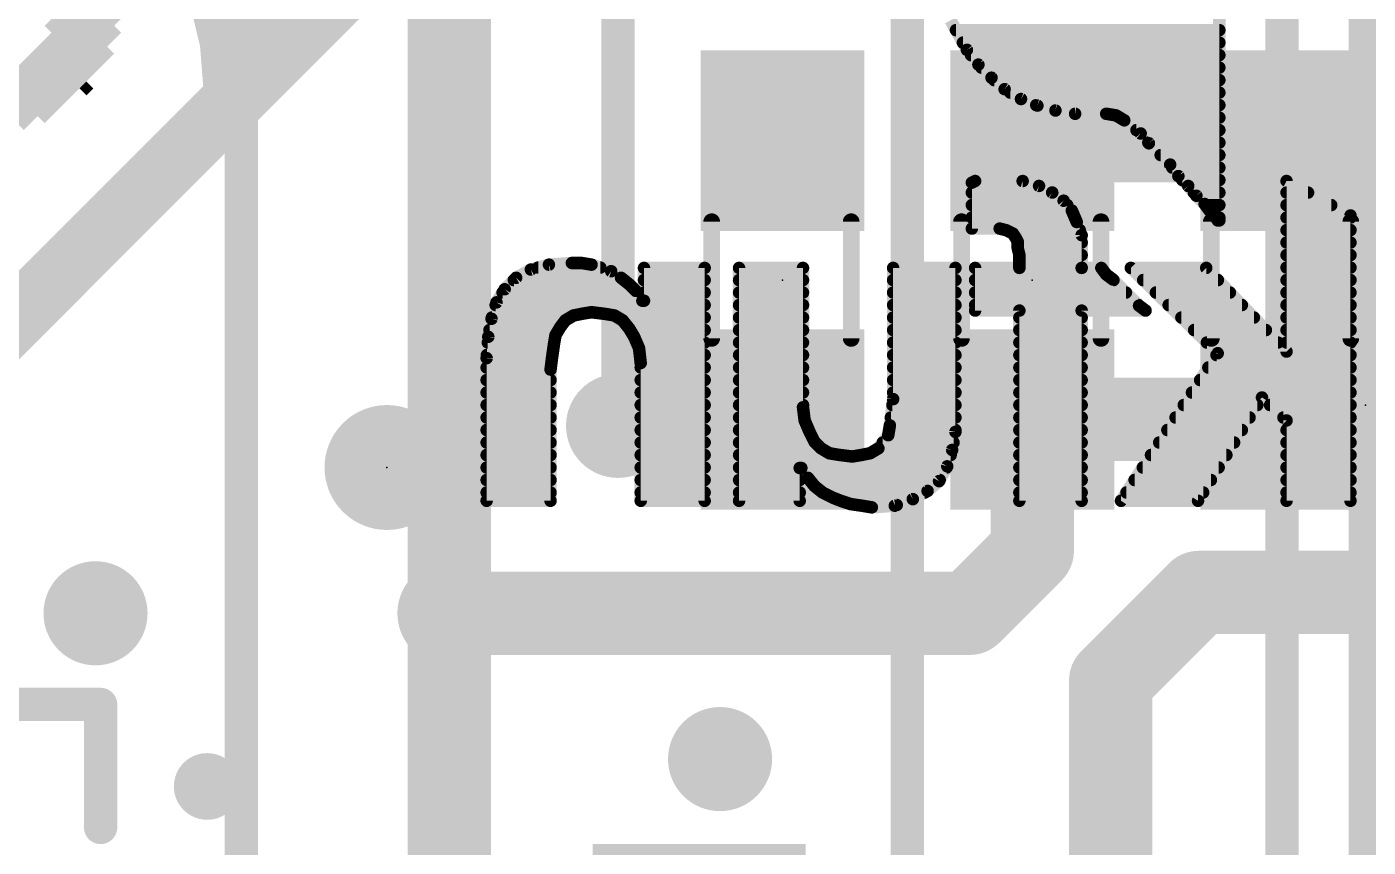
# Model space of a CAD drawing. Extents: x -31.8 to 54.9, y -15.3 to 25.5.
# Drawn here: x 4.28 to 12.46, y 14.83 to 19.83 of the extents above; entities that cross this region are included whole.
import ezdxf

# ---------------------------------------------------------------- set-up
doc = ezdxf.new("R2010")
doc.units = 0
for name, color, linetype in [('1', 12, 'CONTINUOUS'), ('16', 132, 'CONTINUOUS'), ('18', 110, 'CONTINUOUS'), ('21', 41, 'CONTINUOUS'), ('22', 40, 'CONTINUOUS'), ('23', 53, 'CONTINUOUS'), ('24', 53, 'CONTINUOUS'), ('51', 53, 'CONTINUOUS')]:
    doc.layers.add(name, color=color, linetype=linetype)

# ---------------------------------------------------------------- blocks, each defined once
blk = doc.blocks.new('RECT')
blk.add_solid([(-0.5, -0.5), (0.5, -0.5), (-0.5, 0.5), (0.5, 0.5)])
blk = doc.blocks.new('PIE')
at = {"const_width": 0.5}
blk.add_lwpolyline([(0, -0.25, 1), (0, 0.25, 1), (0, -0.25)], format="xyb", dxfattribs=at)
blk = doc.blocks.new('ROUNDV')
at = {"const_width": 0.5}
blk.add_lwpolyline([(0, -0.25, 1), (0, 0.25, 1), (0, -0.25)], format="xyb", dxfattribs=at)

msp = doc.modelspace()

# ---------------------------------------------------------------- linework, layer by layer
at = {"layer": '1'}
for points, const_width in [([(10.414, 19.138), (11.938, 19.138)], 0.508), ([(11.938, 19.138), (13.462, 19.138)], 0.508), ([(11.938, 17.438), (10.414, 17.438)], 0.508), ([(10.414, 17.438), (10.414, 16.637)], 0.508), ([(13.462, 17.438), (11.938, 17.438)], 0.508), ([(7.9257, 17.438), (7.8867, 17.399)], 0.2032), ([(8.89, 17.438), (7.9257, 17.438)], 0.2032), ([(10.414, 16.637), (10.033, 16.256)], 0.508), ([(10.8919, 15.8449), (11.43, 16.383)], 0.508), ([(11.43, 16.383), (14.732, 16.383)], 0.508), ([(10.033, 16.256), (6.858, 16.256)], 0.508), ([(10.8919, 14.285), (10.8919, 15.8449)], 0.508)]:
    msp.add_lwpolyline(points, dxfattribs=dict(at, const_width=const_width))
for points, const_width in [([(10.414, 19.265, 1), (10.414, 19.011)], 0.254), ([(11.938, 19.265, 1), (11.938, 19.011)], 0.254), ([(11.938, 19.011, 1), (11.938, 19.265)], 0.254), ([(10.414, 17.565, 1), (10.414, 17.311)], 0.254), ([(10.541, 17.438, 1), (10.287, 17.438)], 0.254), ([(11.938, 17.565, 1), (11.938, 17.311)], 0.254), ([(11.938, 17.311, 1), (11.938, 17.565)], 0.254), ([(7.9257, 17.4888, 1), (7.9257, 17.3872)], 0.1016), ([(7.9616, 17.4021, 1), (7.8898, 17.4739)], 0.1016), ([(8.89, 17.3872, 1), (8.89, 17.4888)], 0.1016), ([(7.8508, 17.4349, 1), (7.9226, 17.3631)], 0.1016), ([(10.5038, 16.5472, 1), (10.3242, 16.7268)], 0.254), ([(10.287, 16.637, 1), (10.541, 16.637)], 0.254), ([(11.43, 16.51, 1), (11.43, 16.256)], 0.254), ([(11.5198, 16.2932, 1), (11.3402, 16.4728)], 0.254), ([(6.858, 16.383, 1), (6.858, 16.129)], 0.254), ([(9.9432, 16.3458, 1), (10.1228, 16.1662)], 0.254), ([(10.033, 16.129, 1), (10.033, 16.383)], 0.254), ([(11.0189, 15.8449, 1), (10.7649, 15.8449)], 0.254), ([(10.8021, 15.9347, 1), (10.9817, 15.7551)], 0.254)]:
    msp.add_lwpolyline(points, format="xyb", dxfattribs=dict(at, const_width=const_width))
at = {"layer": '16'}
for points, const_width in [([(12.446, 23.368), (12.446, 11.1074)], 0.2032), ([(5.588, 22.733), (5.588, 9.906)], 0.2032), ([(11.938, 12.7), (11.938, 22.606)], 0.2032), ([(9.652, 11.811), (9.652, 22.479)], 0.2032), ([(6.858, 22.225), (6.858, 17.145)], 0.508), ([(7.8867, 17.399), (7.8867, 22.3393)], 0.2032), ([(6.858, 17.145), (6.858, 16.256)], 0.508), ([(6.477, 17.145), (6.858, 17.145)], 0.2032), ([(6.858, 16.256), (6.858, 9.4428)], 0.508)]:
    msp.add_lwpolyline(points, dxfattribs=dict(at, const_width=const_width))
for points, const_width in [([(7.8359, 17.399, 1), (7.9375, 17.399)], 0.1016), ([(6.985, 17.145, 1), (6.731, 17.145)], 0.254), ([(6.731, 17.145, 1), (6.985, 17.145)], 0.254), ([(6.477, 17.1958, 1), (6.477, 17.0942)], 0.1016), ([(6.858, 17.0942, 1), (6.858, 17.1958)], 0.1016), ([(6.985, 16.256, 1), (6.731, 16.256)], 0.254), ([(6.731, 16.256, 1), (6.985, 16.256)], 0.254)]:
    msp.add_lwpolyline(points, format="xyb", dxfattribs=dict(at, const_width=const_width))
at = {"layer": '21', "const_width": 0.2032}
for points in [[(11.684, 25.4), (0, 13.716)], [(5.4375, 19.729), (5.3678, 20.0197)], [(5.3932, 19.9136), (6.1976, 19.9136)], [(5.461, 19.431), (5.4375, 19.729)], [(5.439, 19.7104), (5.9944, 19.7104)], [(5.455, 19.5072), (5.7912, 19.5072)], [(3.175, 17.145), (5.461, 19.431)], [(5.334, 19.304), (5.588, 19.304)], [(5.1308, 19.1008), (5.3848, 19.1008)], [(4.9276, 18.8976), (5.1816, 18.8976)], [(4.7244, 18.6944), (4.9784, 18.6944)], [(4.5212, 18.4912), (4.7752, 18.4912)], [(4.318, 18.288), (4.572, 18.288)], [(4.1148, 18.0848), (4.3688, 18.0848)], [(3.08, 15.7), (4.73, 15.7)], [(4.73, 15.7), (4.73, 14.95)]]:
    msp.add_lwpolyline(points, dxfattribs=at)
at = {"layer": '21'}
for points, const_width in [([(5.3932, 19.9644, 1), (5.3932, 19.8628)], 0.1016), ([(6.1976, 19.8628, 1), (6.1976, 19.9644)], 0.1016), ([(5.4882, 19.733, 1), (5.3869, 19.725)], 0.1016), ([(5.439, 19.7612, 1), (5.439, 19.6596)], 0.1016), ([(5.9944, 19.6596, 1), (5.9944, 19.7612)], 0.1016), ([(5.3882, 19.7171, 1), (5.4869, 19.7409)], 0.1016), ([(5.455, 19.558, 1), (5.455, 19.4564)], 0.1016), ([(5.7912, 19.4564, 1), (5.7912, 19.558)], 0.1016), ([(5.4104, 19.427, 1), (5.5116, 19.435)], 0.1016), ([(5.4969, 19.3951, 1), (5.4251, 19.4669)], 0.1016), ([(5.334, 19.3548, 1), (5.334, 19.2532)], 0.1016), ([(5.588, 19.2532, 1), (5.588, 19.3548)], 0.1016), ([(5.1308, 19.1516, 1), (5.1308, 19.05)], 0.1016), ([(5.3848, 19.05, 1), (5.3848, 19.1516)], 0.1016), ([(4.9276, 18.9484, 1), (4.9276, 18.8468)], 0.1016), ([(5.1816, 18.8468, 1), (5.1816, 18.9484)], 0.1016), ([(4.7244, 18.7452, 1), (4.7244, 18.6436)], 0.1016), ([(4.9784, 18.6436, 1), (4.9784, 18.7452)], 0.1016), ([(4.5212, 18.542, 1), (4.5212, 18.4404)], 0.1016), ([(4.7752, 18.4404, 1), (4.7752, 18.542)], 0.1016), ([(4.318, 18.3388, 1), (4.318, 18.2372)], 0.1016), ([(4.572, 18.2372, 1), (4.572, 18.3388)], 0.1016), ([(4.3688, 18.034, 1), (4.3688, 18.1356)], 0.1016), ([(4.7808, 15.7, 1), (4.6792, 15.7)], 0.1016), ([(4.73, 15.6492, 1), (4.73, 15.7508)], 0.1016), ([(5.38, 15.0984, 1), (5.38, 15.3016, 1), (5.38, 15.0984)], 0.2032), ([(4.6792, 14.95, 1), (4.7808, 14.95)], 0.1016)]:
    msp.add_lwpolyline(points, format="xyb", dxfattribs=dict(at, const_width=const_width))
at = {"layer": '22', "const_width": 0.0762}
for points in [[(11.555, 19.932), (11.555, 18.652)], [(10.015, 19.692), (9.915, 19.872)], [(9.9483, 19.812), (11.555, 19.812)], [(9.9907, 19.7358), (11.555, 19.7358)], [(10.085, 19.602), (10.015, 19.692)], [(10.0402, 19.6596), (11.555, 19.6596)], [(10.165, 19.522), (10.085, 19.602)], [(10.1036, 19.5834), (11.555, 19.5834)], [(10.245, 19.452), (10.165, 19.522)], [(10.1819, 19.5072), (11.555, 19.5072)], [(10.345, 19.392), (10.245, 19.452)], [(10.28, 19.431), (11.555, 19.431)], [(10.445, 19.352), (10.345, 19.392)], [(10.438, 19.3548), (11.555, 19.3548)], [(10.555, 19.322), (10.445, 19.352)], [(10.675, 19.302), (10.555, 19.322)], [(10.865, 19.302), (10.675, 19.302)], [(10.925, 19.292), (10.865, 19.302)], [(10.975, 19.262), (10.925, 19.292)], [(10.9473, 19.2786), (11.555, 19.2786)], [(11.075, 19.182), (10.975, 19.262)], [(11.0495, 19.2024), (11.555, 19.2024)], [(11.125, 19.122), (11.075, 19.182)], [(11.1215, 19.1262), (11.555, 19.1262)], [(11.255, 18.992), (11.125, 19.122)], [(11.197, 19.05), (11.555, 19.05)], [(11.305, 18.922), (11.255, 18.992)], [(11.268, 18.9738), (11.555, 18.9738)], [(10.065, 18.892), (10.045, 18.882)], [(10.045, 18.882), (10.045, 18.602)], [(10.355, 18.892), (10.065, 18.892)], [(10.455, 18.862), (10.355, 18.892)], [(11.365, 18.862), (11.305, 18.922)], [(11.3294, 18.8976), (11.555, 18.8976)], [(12.355, 18.682), (11.965, 18.892)], [(11.965, 18.892), (11.965, 17.852)], [(10.045, 18.8214), (10.5358, 18.8214)], [(10.535, 18.822), (10.455, 18.862)], [(10.605, 18.772), (10.535, 18.822)], [(11.415, 18.802), (11.365, 18.862)], [(11.3988, 18.8214), (11.555, 18.8214)], [(11.465, 18.752), (11.415, 18.802)], [(11.965, 18.8214), (12.0961, 18.8214)], [(10.045, 18.7452), (10.6273, 18.7452)], [(10.655, 18.712), (10.605, 18.772)], [(10.685, 18.642), (10.655, 18.712)], [(11.495, 18.712), (11.465, 18.752)], [(11.4701, 18.7452), (11.555, 18.7452)], [(11.525, 18.682), (11.495, 18.712)], [(11.965, 18.7452), (12.2376, 18.7452)], [(10.045, 18.669), (10.6734, 18.669)], [(10.715, 18.562), (10.685, 18.642)], [(11.545, 18.652), (11.525, 18.682)], [(11.5337, 18.669), (11.555, 18.669)], [(11.555, 18.652), (11.545, 18.652)], [(11.965, 18.669), (12.355, 18.669)], [(12.355, 16.942), (12.355, 18.682)], [(10.045, 18.602), (10.215, 18.602)], [(10.215, 18.602), (10.255, 18.592)], [(10.2518, 18.5928), (10.7035, 18.5928)], [(10.255, 18.592), (10.295, 18.572)], [(10.295, 18.572), (10.315, 18.542)], [(10.315, 18.542), (10.325, 18.522)], [(10.715, 18.362), (10.715, 18.562)], [(11.965, 18.5928), (12.355, 18.5928)], [(10.325, 18.522), (10.325, 18.482)], [(10.325, 18.5166), (10.715, 18.5166)], [(10.325, 18.482), (10.335, 18.442)], [(11.965, 18.5166), (12.355, 18.5166)], [(7.465, 18.382), (7.355, 18.352)], [(7.605, 18.392), (7.465, 18.382)], [(7.665, 18.392), (7.605, 18.392)], [(7.725, 18.382), (7.665, 18.392)], [(7.845, 18.342), (7.725, 18.382)], [(10.335, 18.442), (10.335, 18.362)], [(10.335, 18.4404), (10.715, 18.4404)], [(11.965, 18.4404), (12.355, 18.4404)], [(7.265, 18.302), (7.195, 18.232)], [(7.355, 18.352), (7.265, 18.302)], [(7.3997, 18.3642), (7.7784, 18.3642)], [(7.905, 18.302), (7.845, 18.342)], [(7.955, 18.262), (7.905, 18.302)], [(8.415, 18.362), (8.045, 18.362)], [(8.045, 18.362), (8.045, 18.162)], [(8.415, 16.942), (8.415, 18.362)], [(9.015, 18.362), (8.625, 18.362)], [(8.625, 18.362), (8.625, 16.942)], [(9.015, 17.512), (9.015, 18.362)], [(9.945, 18.362), (9.565, 18.362)], [(9.565, 18.362), (9.565, 17.562)], [(9.945, 17.362), (9.945, 18.362)], [(10.335, 18.362), (10.065, 18.362)], [(10.065, 18.362), (10.065, 18.102)], [(10.335, 18.3642), (10.715, 18.3642)], [(10.835, 18.362), (10.715, 18.362)], [(10.865, 18.322), (10.835, 18.362)], [(10.905, 18.292), (10.865, 18.322)], [(11.065, 18.132), (10.905, 18.292)], [(11.475, 18.362), (11.015, 18.362)], [(11.015, 18.362), (11.545, 17.842)], [(11.965, 17.852), (11.475, 18.362)], [(11.965, 18.3642), (12.355, 18.3642)], [(7.195, 18.232), (7.145, 18.152)], [(7.1824, 18.2118), (8.0018, 18.2118)], [(7.251, 18.288), (7.9225, 18.288)], [(7.995, 18.222), (7.955, 18.262)], [(8.035, 18.162), (7.995, 18.222)], [(8.045, 18.288), (8.415, 18.288)], [(8.045, 18.2118), (8.415, 18.2118)], [(8.625, 18.288), (9.015, 18.288)], [(8.625, 18.2118), (9.015, 18.2118)], [(9.565, 18.288), (9.945, 18.288)], [(9.565, 18.2118), (9.945, 18.2118)], [(10.065, 18.288), (10.909, 18.288)], [(10.065, 18.2118), (10.9852, 18.2118)], [(11.0904, 18.288), (11.5461, 18.288)], [(11.1681, 18.2118), (11.6193, 18.2118)], [(11.965, 18.288), (12.355, 18.288)], [(11.965, 18.2118), (12.355, 18.2118)], [(7.145, 18.152), (7.115, 18.052)], [(7.1401, 18.1356), (8.415, 18.1356)], [(8.045, 18.162), (8.035, 18.162)], [(8.625, 18.1356), (9.015, 18.1356)], [(9.565, 18.1356), (9.945, 18.1356)], [(10.065, 18.1356), (11.0614, 18.1356)], [(11.105, 18.102), (11.065, 18.132)], [(11.2458, 18.1356), (11.6925, 18.1356)], [(11.965, 18.1356), (12.355, 18.1356)], [(7.115, 18.052), (7.095, 17.942)], [(7.1172, 18.0594), (7.594, 18.0594)], [(7.565, 18.042), (7.615, 18.072)], [(7.615, 18.072), (7.665, 18.082)], [(7.665, 18.082), (7.725, 18.092)], [(7.725, 18.092), (7.805, 18.082)], [(7.805, 18.082), (7.865, 18.072)], [(7.865, 18.072), (7.915, 18.042)], [(7.886, 18.0594), (8.415, 18.0594)], [(8.625, 18.0594), (9.015, 18.0594)], [(9.565, 18.0594), (9.945, 18.0594)], [(10.065, 18.102), (10.335, 18.102)], [(10.335, 18.102), (10.335, 16.942)], [(10.335, 18.0594), (10.715, 18.0594)], [(10.715, 18.102), (11.105, 18.102)], [(10.715, 16.942), (10.715, 18.102)], [(11.3234, 18.0594), (11.7657, 18.0594)], [(11.965, 18.0594), (12.355, 18.0594)], [(7.1025, 17.9832), (7.5237, 17.9832)], [(7.505, 17.952), (7.535, 18.002)], [(7.535, 18.002), (7.565, 18.042)], [(7.915, 18.042), (7.955, 17.992)], [(7.955, 17.992), (7.985, 17.942)], [(7.9603, 17.9832), (8.415, 17.9832)], [(8.625, 17.9832), (9.015, 17.9832)], [(9.565, 17.9832), (9.945, 17.9832)], [(10.335, 17.9832), (10.715, 17.9832)], [(11.4011, 17.9832), (11.8389, 17.9832)], [(11.965, 17.9832), (12.355, 17.9832)], [(7.095, 17.942), (7.085, 17.812)], [(7.0923, 17.907), (7.4975, 17.907)], [(7.485, 17.822), (7.495, 17.892)], [(7.495, 17.892), (7.505, 17.952)], [(7.985, 17.942), (8.015, 17.872)], [(8, 17.907), (8.415, 17.907)], [(8.625, 17.907), (9.015, 17.907)], [(9.565, 17.907), (9.945, 17.907)], [(10.335, 17.907), (10.715, 17.907)], [(11.4787, 17.907), (11.9122, 17.907)], [(11.965, 17.907), (12.355, 17.907)], [(7.085, 17.812), (7.085, 16.942)], [(7.0864, 17.8308), (7.4863, 17.8308)], [(7.475, 17.742), (7.485, 17.822)], [(8.015, 17.872), (8.025, 17.782)], [(8.0196, 17.8308), (8.415, 17.8308)], [(8.625, 17.8308), (9.015, 17.8308)], [(9.565, 17.8308), (9.945, 17.8308)], [(10.335, 17.8308), (10.715, 17.8308)], [(11.545, 17.842), (10.955, 16.942)], [(11.5377, 17.8308), (12.355, 17.8308)], [(7.085, 17.7546), (7.4766, 17.7546)], [(7.475, 16.942), (7.475, 17.742)], [(8.025, 17.782), (8.025, 16.942)], [(8.025, 17.7546), (8.415, 17.7546)], [(8.625, 17.7546), (9.015, 17.7546)], [(9.565, 17.7546), (9.945, 17.7546)], [(10.335, 17.7546), (10.715, 17.7546)], [(11.4877, 17.7546), (12.355, 17.7546)], [(7.085, 17.6784), (7.475, 17.6784)], [(8.025, 17.6784), (8.415, 17.6784)], [(8.625, 17.6784), (9.015, 17.6784)], [(9.565, 17.6784), (9.945, 17.6784)], [(10.335, 17.6784), (10.715, 17.6784)], [(11.4378, 17.6784), (12.355, 17.6784)], [(7.085, 17.6022), (7.475, 17.6022)], [(8.025, 17.6022), (8.415, 17.6022)], [(8.625, 17.6022), (9.015, 17.6022)], [(9.565, 17.562), (9.545, 17.402)], [(9.565, 17.6022), (9.945, 17.6022)], [(10.335, 17.6022), (10.715, 17.6022)], [(11.3878, 17.6022), (12.355, 17.6022)], [(11.425, 16.942), (11.815, 17.572)], [(11.815, 17.572), (11.965, 17.432)], [(7.085, 17.526), (7.475, 17.526)], [(8.025, 17.526), (8.415, 17.526)], [(8.625, 17.526), (9.015, 17.526)], [(9.025, 17.432), (9.015, 17.512)], [(9.5605, 17.526), (9.945, 17.526)], [(10.335, 17.526), (10.715, 17.526)], [(11.3378, 17.526), (11.7865, 17.526)], [(11.8643, 17.526), (12.355, 17.526)], [(7.085, 17.4498), (7.475, 17.4498)], [(8.025, 17.4498), (8.415, 17.4498)], [(8.625, 17.4498), (9.0228, 17.4498)], [(9.055, 17.362), (9.025, 17.432)], [(9.545, 17.402), (9.535, 17.342)], [(9.551, 17.4498), (9.945, 17.4498)], [(10.335, 17.4498), (10.715, 17.4498)], [(11.2879, 17.4498), (11.7393, 17.4498)], [(11.9459, 17.4498), (12.355, 17.4498)], [(11.965, 17.432), (11.965, 16.942)], [(7.085, 17.3736), (7.475, 17.3736)], [(8.025, 17.3736), (8.415, 17.3736)], [(8.625, 17.3736), (9.05, 17.3736)], [(9.085, 17.302), (9.055, 17.362)], [(9.535, 17.342), (9.475, 17.262)], [(9.5403, 17.3736), (9.945, 17.3736)], [(9.925, 17.252), (9.945, 17.362)], [(10.335, 17.3736), (10.715, 17.3736)], [(11.2379, 17.3736), (11.6922, 17.3736)], [(11.965, 17.3736), (12.355, 17.3736)], [(7.085, 17.2974), (7.475, 17.2974)], [(8.025, 17.2974), (8.415, 17.2974)], [(8.625, 17.2974), (9.0896, 17.2974)], [(9.125, 17.262), (9.085, 17.302)], [(9.175, 17.232), (9.125, 17.262)], [(9.235, 17.222), (9.175, 17.232)], [(9.425, 17.232), (9.375, 17.222)], [(9.475, 17.262), (9.425, 17.232)], [(9.5015, 17.2974), (9.9333, 17.2974)], [(9.895, 17.152), (9.925, 17.252)], [(10.335, 17.2974), (10.715, 17.2974)], [(11.188, 17.2974), (11.645, 17.2974)], [(11.965, 17.2974), (12.355, 17.2974)], [(7.085, 17.2212), (7.475, 17.2212)], [(8.025, 17.2212), (8.415, 17.2212)], [(8.625, 17.2212), (9.2414, 17.2212)], [(9.315, 17.212), (9.235, 17.222)], [(9.375, 17.222), (9.315, 17.212)], [(9.3702, 17.2212), (9.9158, 17.2212)], [(9.845, 17.062), (9.895, 17.152)], [(10.335, 17.2212), (10.715, 17.2212)], [(11.138, 17.2212), (11.5978, 17.2212)], [(11.965, 17.2212), (12.355, 17.2212)], [(7.085, 17.145), (7.475, 17.145)], [(7.085, 17.0688), (7.475, 17.0688)], [(8.025, 17.145), (8.415, 17.145)], [(8.025, 17.0688), (8.415, 17.0688)], [(8.625, 17.145), (9.8911, 17.145)], [(8.625, 17.0688), (8.995, 17.0688)], [(8.995, 16.942), (8.995, 17.142)], [(8.995, 17.142), (9.005, 17.142)], [(9.005, 17.142), (9.045, 17.082)], [(9.045, 17.082), (9.085, 17.032)], [(9.0556, 17.0688), (9.8488, 17.0688)], [(10.335, 17.145), (10.715, 17.145)], [(10.335, 17.0688), (10.715, 17.0688)], [(11.0381, 17.0688), (11.5035, 17.0688)], [(11.0881, 17.145), (11.5507, 17.145)], [(11.965, 17.145), (12.355, 17.145)], [(11.965, 17.0688), (12.355, 17.0688)], [(7.085, 16.9926), (7.475, 16.9926)], [(8.025, 16.9926), (8.415, 16.9926)], [(8.625, 16.9926), (8.995, 16.9926)], [(9.085, 17.032), (9.135, 16.992)], [(9.1342, 16.9926), (9.7581, 16.9926)], [(9.135, 16.992), (9.195, 16.962)], [(9.685, 16.952), (9.775, 17.002)], [(9.775, 17.002), (9.845, 17.062)], [(10.335, 16.9926), (10.715, 16.9926)], [(10.9882, 16.9926), (11.4563, 16.9926)], [(11.965, 16.9926), (12.355, 16.9926)], [(7.085, 16.942), (7.475, 16.942)], [(8.025, 16.942), (8.415, 16.942)], [(8.625, 16.942), (8.995, 16.942)], [(9.195, 16.962), (9.245, 16.942)], [(9.245, 16.942), (9.305, 16.922)], [(9.305, 16.922), (9.375, 16.912)], [(9.3442, 16.9164), (9.5871, 16.9164)], [(9.375, 16.912), (9.435, 16.902)], [(9.435, 16.902), (9.575, 16.912)], [(9.575, 16.912), (9.685, 16.952)], [(10.335, 16.942), (10.715, 16.942)], [(10.955, 16.942), (11.425, 16.942)], [(11.965, 16.942), (12.355, 16.942)]]:
    msp.add_lwpolyline(points, dxfattribs=at)
at = {"layer": '22', "const_width": 0.0381}
for points in [[(9.9483, 19.8311, 1), (9.9483, 19.793)], [(11.555, 19.793, 1), (11.555, 19.8311)], [(9.9907, 19.7549, 1), (9.9907, 19.7168)], [(10.03, 19.7037, 1), (10, 19.6803)], [(11.555, 19.7168, 1), (11.555, 19.7549)], [(9.9983, 19.6827, 1), (10.0317, 19.7013)], [(10.0402, 19.6787, 1), (10.0402, 19.6406)], [(10.0985, 19.6155, 1), (10.0715, 19.5885)], [(11.555, 19.6406, 1), (11.555, 19.6787)], [(10.07, 19.5903, 1), (10.1, 19.6137)], [(10.1036, 19.6025, 1), (10.1036, 19.5644)], [(10.1775, 19.5363, 1), (10.1525, 19.5077)], [(11.555, 19.5644, 1), (11.555, 19.6025)], [(10.1515, 19.5085, 1), (10.1785, 19.5355)], [(10.1819, 19.5263, 1), (10.1819, 19.4882)], [(10.2548, 19.4683, 1), (10.2352, 19.4357)], [(10.2325, 19.4377, 1), (10.2575, 19.4663)], [(11.555, 19.4882, 1), (11.555, 19.5263)], [(10.28, 19.4501, 1), (10.28, 19.412)], [(10.3521, 19.4097, 1), (10.3379, 19.3743)], [(10.3352, 19.3757, 1), (10.3548, 19.4083)], [(11.555, 19.412, 1), (11.555, 19.4501)], [(10.438, 19.3739, 1), (10.438, 19.3358)], [(10.45, 19.3704, 1), (10.44, 19.3336)], [(10.4379, 19.3343, 1), (10.4521, 19.3697)], [(10.5581, 19.3408, 1), (10.5519, 19.3032)], [(10.55, 19.3036, 1), (10.56, 19.3404)], [(10.675, 19.321, 1), (10.675, 19.2829)], [(10.6719, 19.2832, 1), (10.6781, 19.3208)], [(10.8681, 19.3208, 1), (10.8619, 19.2832)], [(10.865, 19.2829, 1), (10.865, 19.321)], [(10.9348, 19.3083, 1), (10.9152, 19.2757)], [(10.9219, 19.2732, 1), (10.9281, 19.3108)], [(10.9473, 19.2977, 1), (10.9473, 19.2596)], [(11.555, 19.3358, 1), (11.555, 19.3739)], [(11.555, 19.2596, 1), (11.555, 19.2977)], [(10.9869, 19.2769, 1), (10.9631, 19.2471)], [(10.9652, 19.2457, 1), (10.9848, 19.2783)], [(11.0495, 19.2215, 1), (11.0495, 19.1834)], [(11.555, 19.1834, 1), (11.555, 19.2215)], [(11.0896, 19.1942, 1), (11.0604, 19.1698)], [(11.0631, 19.1671, 1), (11.0869, 19.1969)], [(11.1215, 19.1453, 1), (11.1215, 19.1072)], [(11.1385, 19.1355, 1), (11.1115, 19.1085)], [(11.1104, 19.1098, 1), (11.1396, 19.1342)], [(11.555, 19.1072, 1), (11.555, 19.1453)], [(11.197, 19.0691, 1), (11.197, 19.031)], [(11.555, 19.031, 1), (11.555, 19.0691)], [(11.2705, 19.0031, 1), (11.2395, 18.9809)], [(11.2415, 18.9785, 1), (11.2685, 19.0055)], [(11.268, 18.9929, 1), (11.268, 18.9548)], [(11.555, 18.9548, 1), (11.555, 18.9929)], [(10.064, 18.882, 1), (10.0259, 18.882)], [(10.0365, 18.899, 1), (10.0535, 18.865)], [(10.065, 18.911, 1), (10.065, 18.8729)], [(10.0735, 18.875, 1), (10.0565, 18.909)], [(10.3605, 18.9102, 1), (10.3495, 18.8738)], [(10.355, 18.8729, 1), (10.355, 18.911)], [(11.3185, 18.9355, 1), (11.2915, 18.9085)], [(11.2895, 18.9109, 1), (11.3205, 18.9331)], [(11.3294, 18.9167, 1), (11.3294, 18.8786)], [(11.555, 18.8786, 1), (11.555, 18.9167)], [(11.984, 18.892, 1), (11.9459, 18.892)], [(11.974, 18.9088, 1), (11.956, 18.8752)], [(10.045, 18.8405, 1), (10.045, 18.8024)], [(10.4635, 18.879, 1), (10.4465, 18.845)], [(10.4495, 18.8438, 1), (10.4605, 18.8802)], [(10.5461, 18.8375, 1), (10.5239, 18.8065)], [(10.5265, 18.805, 1), (10.5435, 18.839)], [(10.5358, 18.8024, 1), (10.5358, 18.8405)], [(11.3796, 18.8742, 1), (11.3504, 18.8498)], [(11.3515, 18.8485, 1), (11.3785, 18.8755)], [(11.3988, 18.8405, 1), (11.3988, 18.8024)], [(11.4285, 18.8155, 1), (11.4015, 18.7885)], [(11.4004, 18.7898, 1), (11.4296, 18.8142)], [(11.555, 18.8024, 1), (11.555, 18.8405)], [(11.965, 18.8405, 1), (11.965, 18.8024)], [(12.0961, 18.8024, 1), (12.0961, 18.8405)], [(10.045, 18.7643, 1), (10.045, 18.7262)], [(10.6196, 18.7842, 1), (10.5904, 18.7598)], [(10.5939, 18.7565, 1), (10.6161, 18.7875)], [(10.6273, 18.7262, 1), (10.6273, 18.7643)], [(10.6725, 18.7195, 1), (10.6375, 18.7045)], [(10.6404, 18.6998, 1), (10.6696, 18.7242)], [(11.4802, 18.7634, 1), (11.4498, 18.7406)], [(11.4701, 18.7643, 1), (11.4701, 18.7262)], [(11.4515, 18.7385, 1), (11.4785, 18.7655)], [(11.5085, 18.7255, 1), (11.4815, 18.6985)], [(11.4798, 18.7006, 1), (11.5102, 18.7234)], [(11.555, 18.7262, 1), (11.555, 18.7643)], [(11.965, 18.7643, 1), (11.965, 18.7262)], [(12.2376, 18.7262, 1), (12.2376, 18.7643)], [(10.045, 18.6881, 1), (10.045, 18.65)], [(10.7028, 18.6487, 1), (10.6672, 18.6353)], [(10.6675, 18.6345, 1), (10.7025, 18.6495)], [(10.6734, 18.65, 1), (10.6734, 18.6881)], [(11.5409, 18.6926, 1), (11.5091, 18.6714)], [(11.5115, 18.6685, 1), (11.5385, 18.6955)], [(11.5337, 18.6881, 1), (11.5337, 18.65)], [(11.545, 18.6711, 1), (11.545, 18.633)], [(11.5291, 18.6414, 1), (11.5609, 18.6626)], [(11.5359, 18.652, 1), (11.574, 18.652)], [(11.555, 18.65, 1), (11.555, 18.6881)], [(11.555, 18.633, 1), (11.555, 18.6711)], [(11.965, 18.6881, 1), (11.965, 18.65)], [(12.3741, 18.682, 1), (12.336, 18.682)], [(12.346, 18.6652, 1), (12.364, 18.6988)], [(12.355, 18.65, 1), (12.355, 18.6881)], [(10.045, 18.6211, 1), (10.045, 18.583)], [(10.0259, 18.602, 1), (10.064, 18.602)], [(10.2196, 18.6205, 1), (10.2104, 18.5835)], [(10.215, 18.583, 1), (10.215, 18.6211)], [(10.2518, 18.6119, 1), (10.2518, 18.5738)], [(10.2635, 18.609, 1), (10.2465, 18.575)], [(10.2504, 18.5735, 1), (10.2596, 18.6105)], [(10.3109, 18.5826, 1), (10.2791, 18.5614)], [(10.2865, 18.555, 1), (10.3035, 18.589)], [(10.332, 18.5505, 1), (10.298, 18.5335)], [(10.734, 18.562, 1), (10.6959, 18.562)], [(10.6972, 18.5553, 1), (10.7328, 18.5687)], [(10.7035, 18.5738, 1), (10.7035, 18.6119)], [(11.965, 18.6119, 1), (11.965, 18.5738)], [(12.355, 18.5738, 1), (12.355, 18.6119)], [(10.2991, 18.5314, 1), (10.3309, 18.5526)], [(10.3441, 18.522, 1), (10.306, 18.522)], [(10.325, 18.5357, 1), (10.325, 18.4976)], [(10.3435, 18.4866, 1), (10.3065, 18.4774)], [(10.306, 18.482, 1), (10.3441, 18.482)], [(10.308, 18.5135, 1), (10.342, 18.5305)], [(10.715, 18.4976, 1), (10.715, 18.5357)], [(11.965, 18.5357, 1), (11.965, 18.4976)], [(12.355, 18.4976, 1), (12.355, 18.5357)], [(7.4636, 18.401, 1), (7.4664, 18.363)], [(7.47, 18.3636, 1), (7.46, 18.4004)], [(7.605, 18.411, 1), (7.605, 18.3729)], [(7.6064, 18.373, 1), (7.6036, 18.411)], [(7.6681, 18.4108, 1), (7.6619, 18.3732)], [(7.665, 18.3729, 1), (7.665, 18.411)], [(7.731, 18.4001, 1), (7.719, 18.3639)], [(7.7219, 18.3632, 1), (7.7281, 18.4008)], [(10.335, 18.4595, 1), (10.335, 18.4214)], [(10.3541, 18.442, 1), (10.316, 18.442)], [(10.3165, 18.4374, 1), (10.3535, 18.4466)], [(10.715, 18.4214, 1), (10.715, 18.4595)], [(11.965, 18.4595, 1), (11.965, 18.4214)], [(12.355, 18.4214, 1), (12.355, 18.4595)], [(7.2557, 18.3187, 1), (7.2743, 18.2853)], [(7.2785, 18.2885, 1), (7.2515, 18.3155)], [(7.35, 18.3704, 1), (7.36, 18.3336)], [(7.3643, 18.3353, 1), (7.3457, 18.3687)], [(7.3997, 18.3833, 1), (7.3997, 18.3452)], [(7.7784, 18.3452, 1), (7.7784, 18.3833)], [(7.8556, 18.3579, 1), (7.8344, 18.3261)], [(7.839, 18.3239, 1), (7.851, 18.3601)], [(7.9169, 18.3169, 1), (7.8931, 18.2871)], [(7.8944, 18.2861, 1), (7.9156, 18.3179)], [(8.045, 18.3811, 1), (8.045, 18.343)], [(8.064, 18.362, 1), (8.0259, 18.362)], [(8.4341, 18.362, 1), (8.396, 18.362)], [(8.415, 18.343, 1), (8.415, 18.3811)], [(8.625, 18.3811, 1), (8.625, 18.343)], [(8.6441, 18.362, 1), (8.6059, 18.362)], [(9.0341, 18.362, 1), (8.996, 18.362)], [(9.015, 18.343, 1), (9.015, 18.3811)], [(9.565, 18.3811, 1), (9.565, 18.343)], [(9.5841, 18.362, 1), (9.546, 18.362)], [(9.9641, 18.362, 1), (9.926, 18.362)], [(9.945, 18.343, 1), (9.945, 18.3811)], [(10.065, 18.3811, 1), (10.065, 18.343)], [(10.0841, 18.362, 1), (10.046, 18.362)], [(10.335, 18.3833, 1), (10.335, 18.3452)], [(10.316, 18.362, 1), (10.3541, 18.362)], [(10.335, 18.343, 1), (10.335, 18.3811)], [(10.6959, 18.362, 1), (10.734, 18.362)], [(10.715, 18.3811, 1), (10.715, 18.343)], [(10.715, 18.3452, 1), (10.715, 18.3833)], [(10.8502, 18.3734, 1), (10.8198, 18.3506)], [(10.835, 18.343, 1), (10.835, 18.3811)], [(10.8764, 18.3372, 1), (10.8536, 18.3068)], [(10.8498, 18.3106, 1), (10.8802, 18.3334)], [(10.9185, 18.3055, 1), (10.8915, 18.2785)], [(11.015, 18.3811, 1), (11.015, 18.343)], [(11.0283, 18.3756, 1), (11.0017, 18.3484)], [(11.4887, 18.3752, 1), (11.4613, 18.3488)], [(11.475, 18.343, 1), (11.475, 18.3811)], [(11.965, 18.3833, 1), (11.965, 18.3452)], [(12.355, 18.3452, 1), (12.355, 18.3833)], [(7.1824, 18.2309, 1), (7.1824, 18.1928)], [(7.1815, 18.2455, 1), (7.2085, 18.2185)], [(7.2112, 18.2219, 1), (7.1788, 18.2421)], [(7.251, 18.3071, 1), (7.251, 18.269)], [(7.9225, 18.269, 1), (7.9225, 18.3071)], [(7.9685, 18.2755, 1), (7.9415, 18.2485)], [(7.9431, 18.2471, 1), (7.9669, 18.2769)], [(8.0109, 18.2326, 1), (7.9791, 18.2114)], [(7.9815, 18.2085, 1), (8.0085, 18.2355)], [(8.0018, 18.1928, 1), (8.0018, 18.2309)], [(8.045, 18.3071, 1), (8.045, 18.269)], [(8.045, 18.2309, 1), (8.045, 18.1928)], [(8.415, 18.269, 1), (8.415, 18.3071)], [(8.415, 18.1928, 1), (8.415, 18.2309)], [(8.625, 18.3071, 1), (8.625, 18.269)], [(8.625, 18.2309, 1), (8.625, 18.1928)], [(9.015, 18.269, 1), (9.015, 18.3071)], [(9.015, 18.1928, 1), (9.015, 18.2309)], [(9.565, 18.3071, 1), (9.565, 18.269)], [(9.565, 18.2309, 1), (9.565, 18.1928)], [(9.945, 18.269, 1), (9.945, 18.3071)], [(9.945, 18.1928, 1), (9.945, 18.2309)], [(10.065, 18.3071, 1), (10.065, 18.269)], [(10.065, 18.2309, 1), (10.065, 18.1928)], [(10.8936, 18.2768, 1), (10.9164, 18.3072)], [(10.909, 18.269, 1), (10.909, 18.3071)], [(10.9852, 18.1928, 1), (10.9852, 18.2309)], [(11.0904, 18.3071, 1), (11.0904, 18.269)], [(11.1681, 18.2309, 1), (11.1681, 18.1928)], [(11.5461, 18.269, 1), (11.5461, 18.3071)], [(11.6193, 18.1928, 1), (11.6193, 18.2309)], [(11.965, 18.3071, 1), (11.965, 18.269)], [(11.965, 18.2309, 1), (11.965, 18.1928)], [(12.355, 18.269, 1), (12.355, 18.3071)], [(12.355, 18.1928, 1), (12.355, 18.2309)], [(7.1401, 18.1547, 1), (7.1401, 18.1166)], [(7.1288, 18.1621, 1), (7.1612, 18.1419)], [(7.1632, 18.1465, 1), (7.1268, 18.1575)], [(8.035, 18.1811, 1), (8.035, 18.143)], [(8.0191, 18.1514, 1), (8.0509, 18.1726)], [(8.0259, 18.162, 1), (8.064, 18.162)], [(8.045, 18.143, 1), (8.045, 18.1811)], [(8.415, 18.1166, 1), (8.415, 18.1547)], [(8.625, 18.1547, 1), (8.625, 18.1166)], [(9.015, 18.1166, 1), (9.015, 18.1547)], [(9.565, 18.1547, 1), (9.565, 18.1166)], [(9.945, 18.1166, 1), (9.945, 18.1547)], [(10.065, 18.1547, 1), (10.065, 18.1166)], [(11.0764, 18.1472, 1), (11.0536, 18.1168)], [(11.0614, 18.1166, 1), (11.0614, 18.1547)], [(11.2458, 18.1547, 1), (11.2458, 18.1166)], [(11.6925, 18.1166, 1), (11.6925, 18.1547)], [(11.965, 18.1547, 1), (11.965, 18.1166)], [(12.355, 18.1166, 1), (12.355, 18.1547)], [(7.1337, 18.0486, 1), (7.0963, 18.0554)], [(7.1172, 18.0785, 1), (7.1172, 18.0404)], [(7.594, 18.0404, 1), (7.594, 18.0785)], [(7.6113, 18.0907, 1), (7.6187, 18.0533)], [(7.6248, 18.0557, 1), (7.6052, 18.0883)], [(7.6619, 18.1008, 1), (7.6681, 18.0632)], [(7.6687, 18.0633, 1), (7.6613, 18.1007)], [(7.7274, 18.1109, 1), (7.7226, 18.0731)], [(7.7281, 18.0732, 1), (7.7219, 18.1108)], [(7.8081, 18.1008, 1), (7.8019, 18.0632)], [(7.8026, 18.0631, 1), (7.8074, 18.1009)], [(7.8748, 18.0883, 1), (7.8552, 18.0557)], [(7.8619, 18.0532, 1), (7.8681, 18.0908)], [(7.886, 18.0785, 1), (7.886, 18.0404)], [(8.415, 18.0404, 1), (8.415, 18.0785)], [(8.625, 18.0785, 1), (8.625, 18.0404)], [(9.015, 18.0404, 1), (9.015, 18.0785)], [(9.565, 18.0785, 1), (9.565, 18.0404)], [(9.945, 18.0404, 1), (9.945, 18.0785)], [(10.065, 18.1211, 1), (10.065, 18.083)], [(10.046, 18.102, 1), (10.0841, 18.102)], [(10.335, 18.0785, 1), (10.335, 18.0404)], [(10.3541, 18.102, 1), (10.316, 18.102)], [(10.335, 18.083, 1), (10.335, 18.1211)], [(10.734, 18.102, 1), (10.6959, 18.102)], [(10.715, 18.1211, 1), (10.715, 18.083)], [(10.715, 18.0404, 1), (10.715, 18.0785)], [(11.0515, 18.1185, 1), (11.0785, 18.1455)], [(11.0936, 18.0868, 1), (11.1164, 18.1172)], [(11.105, 18.083, 1), (11.105, 18.1211)], [(11.3234, 18.0785, 1), (11.3234, 18.0404)], [(11.7657, 18.0404, 1), (11.7657, 18.0785)], [(11.965, 18.0785, 1), (11.965, 18.0404)], [(12.355, 18.0404, 1), (12.355, 18.0785)], [(7.1025, 18.0023, 1), (7.1025, 17.9642)], [(7.0968, 18.0575, 1), (7.1332, 18.0465)], [(7.5198, 18.0134, 1), (7.5502, 17.9906)], [(7.5513, 17.9922, 1), (7.5187, 18.0118)], [(7.5237, 17.9642, 1), (7.5237, 18.0023)], [(7.5552, 18.0583, 1), (7.5748, 18.0257)], [(7.5802, 18.0306, 1), (7.5498, 18.0534)], [(7.9299, 18.0539, 1), (7.9001, 18.0301)], [(7.9052, 18.0257, 1), (7.9248, 18.0583)], [(7.9713, 18.0018, 1), (7.9387, 17.9822)], [(7.9401, 17.9801, 1), (7.9699, 18.0039)], [(7.9603, 18.0023, 1), (7.9603, 17.9642)], [(8.415, 17.9642, 1), (8.415, 18.0023)], [(8.625, 18.0023, 1), (8.625, 17.9642)], [(9.015, 17.9642, 1), (9.015, 18.0023)], [(9.565, 18.0023, 1), (9.565, 17.9642)], [(9.945, 17.9642, 1), (9.945, 18.0023)], [(10.335, 18.0023, 1), (10.335, 17.9642)], [(10.715, 17.9642, 1), (10.715, 18.0023)], [(11.4011, 18.0023, 1), (11.4011, 17.9642)], [(11.8389, 17.9642, 1), (11.8389, 18.0023)], [(11.965, 18.0023, 1), (11.965, 17.9642)], [(12.355, 17.9642, 1), (12.355, 18.0023)], [(7.0923, 17.9261, 1), (7.0923, 17.888)], [(7.114, 17.9405, 1), (7.076, 17.9435)], [(7.0763, 17.9454, 1), (7.1137, 17.9386)], [(7.5139, 17.8893, 1), (7.4761, 17.8947)], [(7.4887, 17.9618, 1), (7.5213, 17.9422)], [(7.5238, 17.9489, 1), (7.4862, 17.9551)], [(7.4975, 17.888, 1), (7.4975, 17.9261)], [(8.0025, 17.9495, 1), (7.9675, 17.9345)], [(7.9687, 17.9322, 1), (8.0013, 17.9518)], [(8, 17.9261, 1), (8, 17.888)], [(8.415, 17.888, 1), (8.415, 17.9261)], [(8.625, 17.9261, 1), (8.625, 17.888)], [(9.015, 17.888, 1), (9.015, 17.9261)], [(9.565, 17.9261, 1), (9.565, 17.888)], [(9.945, 17.888, 1), (9.945, 17.9261)], [(10.335, 17.9261, 1), (10.335, 17.888)], [(10.715, 17.888, 1), (10.715, 17.9261)], [(11.4787, 17.9261, 1), (11.4787, 17.888)], [(11.9122, 17.888, 1), (11.9122, 17.9261)], [(11.965, 17.9261, 1), (11.965, 17.888)], [(12.355, 17.888, 1), (12.355, 17.9261)], [(7.104, 17.812, 1), (7.0659, 17.812)], [(7.0864, 17.8498, 1), (7.0864, 17.8117)], [(7.4661, 17.8247, 1), (7.5039, 17.8193)], [(7.5039, 17.8196, 1), (7.4661, 17.8244)], [(7.4762, 17.8951, 1), (7.5138, 17.8889)], [(7.4863, 17.8117, 1), (7.4863, 17.8498)], [(8.0339, 17.8741, 1), (7.9961, 17.8699)], [(7.9975, 17.8645, 1), (8.0325, 17.8795)], [(8.0196, 17.8498, 1), (8.0196, 17.8117)], [(8.415, 17.8117, 1), (8.415, 17.8498)], [(8.625, 17.8498, 1), (8.625, 17.8117)], [(9.015, 17.8117, 1), (9.015, 17.8498)], [(9.565, 17.8498, 1), (9.565, 17.8117)], [(9.945, 17.8117, 1), (9.945, 17.8498)], [(10.335, 17.8498, 1), (10.335, 17.8117)], [(10.715, 17.8117, 1), (10.715, 17.8498)], [(11.5377, 17.8498, 1), (11.5377, 17.8117)], [(11.5609, 17.8316, 1), (11.5291, 17.8524)], [(11.5317, 17.8284, 1), (11.5583, 17.8556)], [(11.9459, 17.852, 1), (11.984, 17.852)], [(11.9513, 17.8388, 1), (11.9787, 17.8652)], [(12.355, 17.8117, 1), (12.355, 17.8498)], [(7.066, 17.8135, 1), (7.104, 17.8105)], [(7.085, 17.7736, 1), (7.085, 17.7355)], [(7.4561, 17.7444, 1), (7.4939, 17.7396)], [(7.4941, 17.742, 1), (7.456, 17.742)], [(7.4766, 17.7355, 1), (7.4766, 17.7736)], [(8.025, 17.7736, 1), (8.025, 17.7355)], [(8.0441, 17.782, 1), (8.006, 17.782)], [(8.0061, 17.7799, 1), (8.0439, 17.7841)], [(8.415, 17.7355, 1), (8.415, 17.7736)], [(8.625, 17.7736, 1), (8.625, 17.7355)], [(9.015, 17.7355, 1), (9.015, 17.7736)], [(9.565, 17.7736, 1), (9.565, 17.7355)], [(9.945, 17.7355, 1), (9.945, 17.7736)], [(10.335, 17.7736, 1), (10.335, 17.7355)], [(10.715, 17.7355, 1), (10.715, 17.7736)], [(11.4877, 17.7736, 1), (11.4877, 17.7355)], [(12.355, 17.7355, 1), (12.355, 17.7736)], [(7.085, 17.6974, 1), (7.085, 17.6593)], [(7.475, 17.6593, 1), (7.475, 17.6974)], [(8.025, 17.6974, 1), (8.025, 17.6593)], [(8.415, 17.6593, 1), (8.415, 17.6974)], [(8.625, 17.6974, 1), (8.625, 17.6593)], [(9.015, 17.6593, 1), (9.015, 17.6974)], [(9.565, 17.6974, 1), (9.565, 17.6593)], [(9.945, 17.6593, 1), (9.945, 17.6974)], [(10.335, 17.6974, 1), (10.335, 17.6593)], [(10.715, 17.6593, 1), (10.715, 17.6974)], [(11.4378, 17.6974, 1), (11.4378, 17.6593)], [(12.355, 17.6593, 1), (12.355, 17.6974)], [(7.085, 17.6212, 1), (7.085, 17.5831)], [(7.475, 17.5831, 1), (7.475, 17.6212)], [(8.025, 17.6212, 1), (8.025, 17.5831)], [(8.415, 17.5831, 1), (8.415, 17.6212)], [(8.625, 17.6212, 1), (8.625, 17.5831)], [(9.015, 17.5831, 1), (9.015, 17.6212)], [(9.565, 17.6212, 1), (9.565, 17.5831)], [(9.5839, 17.5596, 1), (9.5461, 17.5644)], [(9.945, 17.5831, 1), (9.945, 17.6212)], [(10.335, 17.6212, 1), (10.335, 17.5831)], [(10.715, 17.5831, 1), (10.715, 17.6212)], [(11.3878, 17.6212, 1), (11.3878, 17.5831)], [(11.828, 17.5859, 1), (11.802, 17.5581)], [(11.8312, 17.562, 1), (11.7988, 17.582)], [(12.355, 17.5831, 1), (12.355, 17.6212)], [(7.085, 17.545, 1), (7.085, 17.5069)], [(7.475, 17.5069, 1), (7.475, 17.545)], [(8.025, 17.545, 1), (8.025, 17.5069)], [(8.415, 17.5069, 1), (8.415, 17.545)], [(8.625, 17.545, 1), (8.625, 17.5069)], [(9.0339, 17.5144, 1), (8.9961, 17.5096)], [(8.996, 17.512, 1), (9.0341, 17.512)], [(9.015, 17.5069, 1), (9.015, 17.545)], [(9.5605, 17.545, 1), (9.5605, 17.5069)], [(9.546, 17.562, 1), (9.5841, 17.562)], [(9.945, 17.5069, 1), (9.945, 17.545)], [(10.335, 17.545, 1), (10.335, 17.5069)], [(10.715, 17.5069, 1), (10.715, 17.545)], [(11.3378, 17.545, 1), (11.3378, 17.5069)], [(11.7865, 17.5069, 1), (11.7865, 17.545)], [(11.8643, 17.545, 1), (11.8643, 17.5069)], [(12.355, 17.5069, 1), (12.355, 17.545)], [(7.085, 17.4688, 1), (7.085, 17.4307)], [(7.475, 17.4307, 1), (7.475, 17.4688)], [(8.025, 17.4688, 1), (8.025, 17.4307)], [(8.415, 17.4307, 1), (8.415, 17.4688)], [(8.625, 17.4688, 1), (8.625, 17.4307)], [(9.0425, 17.4395, 1), (9.0075, 17.4245)], [(9.0061, 17.4296, 1), (9.0439, 17.4344)], [(9.0228, 17.4307, 1), (9.0228, 17.4688)], [(9.5638, 17.3989, 1), (9.5262, 17.4051)], [(9.551, 17.4688, 1), (9.551, 17.4307)], [(9.945, 17.4307, 1), (9.945, 17.4688)], [(10.335, 17.4688, 1), (10.335, 17.4307)], [(10.715, 17.4307, 1), (10.715, 17.4688)], [(11.2879, 17.4688, 1), (11.2879, 17.4307)], [(11.7393, 17.4307, 1), (11.7393, 17.4688)], [(11.9459, 17.4688, 1), (11.9459, 17.4307)], [(11.984, 17.432, 1), (11.9459, 17.432)], [(11.952, 17.4181, 1), (11.978, 17.4459)], [(12.355, 17.4307, 1), (12.355, 17.4688)], [(7.085, 17.3926, 1), (7.085, 17.3545)], [(7.475, 17.3545, 1), (7.475, 17.3926)], [(8.025, 17.3926, 1), (8.025, 17.3545)], [(8.415, 17.3545, 1), (8.415, 17.3926)], [(8.625, 17.3926, 1), (8.625, 17.3545)], [(9.072, 17.3705, 1), (9.038, 17.3535)], [(9.0375, 17.3545, 1), (9.0725, 17.3695)], [(9.05, 17.3545, 1), (9.05, 17.3926)], [(9.5162, 17.3451, 1), (9.5538, 17.3389)], [(9.5502, 17.3306, 1), (9.5198, 17.3534)], [(9.5403, 17.3926, 1), (9.5403, 17.3545)], [(9.5261, 17.4044, 1), (9.5639, 17.3996)], [(9.926, 17.362, 1), (9.9641, 17.362)], [(9.9637, 17.3586, 1), (9.9263, 17.3654)], [(9.945, 17.3545, 1), (9.945, 17.3926)], [(10.335, 17.3926, 1), (10.335, 17.3545)], [(10.715, 17.3545, 1), (10.715, 17.3926)], [(11.2379, 17.3926, 1), (11.2379, 17.3545)], [(11.6922, 17.3545, 1), (11.6922, 17.3926)], [(11.965, 17.3926, 1), (11.965, 17.3545)], [(12.355, 17.3545, 1), (12.355, 17.3926)], [(7.085, 17.3164, 1), (7.085, 17.2783)], [(7.475, 17.2783, 1), (7.475, 17.3164)], [(8.025, 17.3164, 1), (8.025, 17.2783)], [(8.415, 17.2783, 1), (8.415, 17.3164)], [(8.625, 17.3164, 1), (8.625, 17.2783)], [(9.0985, 17.3155, 1), (9.0715, 17.2885)], [(9.068, 17.2935, 1), (9.102, 17.3105)], [(9.0896, 17.2783, 1), (9.0896, 17.3164)], [(9.1348, 17.2783, 1), (9.1152, 17.2457)], [(9.1115, 17.2485, 1), (9.1385, 17.2755)], [(9.1781, 17.2508, 1), (9.1719, 17.2132)], [(9.1652, 17.2157, 1), (9.1848, 17.2483)], [(9.4152, 17.2483, 1), (9.4348, 17.2157)], [(9.4287, 17.2133, 1), (9.4213, 17.2507)], [(9.4598, 17.2734, 1), (9.4902, 17.2506)], [(9.4848, 17.2457, 1), (9.4652, 17.2783)], [(9.5015, 17.3164, 1), (9.5015, 17.2783)], [(9.9063, 17.2554, 1), (9.9437, 17.2486)], [(9.9432, 17.2465, 1), (9.9068, 17.2575)], [(9.9333, 17.2783, 1), (9.9333, 17.3164)], [(10.335, 17.3164, 1), (10.335, 17.2783)], [(10.715, 17.2783, 1), (10.715, 17.3164)], [(11.188, 17.3164, 1), (11.188, 17.2783)], [(11.645, 17.2783, 1), (11.645, 17.3164)], [(11.965, 17.3164, 1), (11.965, 17.2783)], [(12.355, 17.2783, 1), (12.355, 17.3164)], [(7.085, 17.2402, 1), (7.085, 17.2021)], [(7.475, 17.2021, 1), (7.475, 17.2402)], [(8.025, 17.2402, 1), (8.025, 17.2021)], [(8.415, 17.2021, 1), (8.415, 17.2402)], [(8.625, 17.2402, 1), (8.625, 17.2021)], [(9.2374, 17.2409, 1), (9.2326, 17.2031)], [(9.2319, 17.2032, 1), (9.2381, 17.2408)], [(9.2414, 17.2021, 1), (9.2414, 17.2402)], [(9.3119, 17.2308, 1), (9.3181, 17.1932)], [(9.3126, 17.1931, 1), (9.3174, 17.2309)], [(9.3702, 17.2402, 1), (9.3702, 17.2021)], [(9.3713, 17.2407, 1), (9.3787, 17.2033)], [(9.3781, 17.2032, 1), (9.3719, 17.2408)], [(9.9117, 17.1427, 1), (9.8783, 17.1613)], [(9.9158, 17.2021, 1), (9.9158, 17.2402)], [(10.335, 17.2402, 1), (10.335, 17.2021)], [(10.715, 17.2021, 1), (10.715, 17.2402)], [(11.138, 17.2402, 1), (11.138, 17.2021)], [(11.5978, 17.2021, 1), (11.5978, 17.2402)], [(11.965, 17.2402, 1), (11.965, 17.2021)], [(12.355, 17.2021, 1), (12.355, 17.2402)], [(7.085, 17.164, 1), (7.085, 17.1259)], [(7.085, 17.0878, 1), (7.085, 17.0497)], [(7.475, 17.1259, 1), (7.475, 17.164)], [(7.475, 17.0497, 1), (7.475, 17.0878)], [(8.025, 17.164, 1), (8.025, 17.1259)], [(8.025, 17.0878, 1), (8.025, 17.0497)], [(8.415, 17.1259, 1), (8.415, 17.164)], [(8.415, 17.0497, 1), (8.415, 17.0878)], [(8.625, 17.164, 1), (8.625, 17.1259)], [(8.625, 17.0878, 1), (8.625, 17.0497)], [(9.0141, 17.142, 1), (8.976, 17.142)], [(8.995, 17.161, 1), (8.995, 17.1229)], [(9.0209, 17.1526, 1), (8.9891, 17.1314)], [(8.995, 17.0497, 1), (8.995, 17.0878)], [(9.005, 17.1229, 1), (9.005, 17.161)], [(9.0599, 17.0939, 1), (9.0301, 17.0701)], [(9.0291, 17.0714, 1), (9.0609, 17.0926)], [(9.0556, 17.0878, 1), (9.0556, 17.0497)], [(9.8488, 17.0497, 1), (9.8488, 17.0878)], [(9.8768, 17.1575, 1), (9.9132, 17.1465)], [(9.8911, 17.1259, 1), (9.8911, 17.164)], [(10.335, 17.164, 1), (10.335, 17.1259)], [(10.335, 17.0878, 1), (10.335, 17.0497)], [(10.715, 17.1259, 1), (10.715, 17.164)], [(10.715, 17.0497, 1), (10.715, 17.0878)], [(11.0381, 17.0878, 1), (11.0381, 17.0497)], [(11.0881, 17.164, 1), (11.0881, 17.1259)], [(11.5035, 17.0497, 1), (11.5035, 17.0878)], [(11.5507, 17.1259, 1), (11.5507, 17.164)], [(11.965, 17.164, 1), (11.965, 17.1259)], [(11.965, 17.0878, 1), (11.965, 17.0497)], [(12.355, 17.1259, 1), (12.355, 17.164)], [(12.355, 17.0497, 1), (12.355, 17.0878)], [(7.085, 17.0116, 1), (7.085, 16.9735)], [(7.475, 16.9735, 1), (7.475, 17.0116)], [(8.025, 17.0116, 1), (8.025, 16.9735)], [(8.415, 16.9735, 1), (8.415, 17.0116)], [(8.625, 17.0116, 1), (8.625, 16.9735)], [(8.995, 16.9735, 1), (8.995, 17.0116)], [(9.0969, 17.0469, 1), (9.0731, 17.0171)], [(9.0701, 17.0201, 1), (9.0999, 17.0439)], [(9.1342, 17.0116, 1), (9.1342, 16.9735)], [(9.1435, 17.009, 1), (9.1265, 16.975)], [(9.1231, 16.9771, 1), (9.1469, 17.0069)], [(9.7626, 17.0165, 1), (9.7874, 16.9875)], [(9.7581, 16.9735, 1), (9.7581, 17.0116)], [(9.7843, 16.9853, 1), (9.7657, 17.0187)], [(9.8283, 17.0713, 1), (9.8617, 17.0527)], [(9.8574, 17.0475, 1), (9.8326, 17.0765)], [(10.335, 17.0116, 1), (10.335, 16.9735)], [(10.715, 16.9735, 1), (10.715, 17.0116)], [(10.9882, 17.0116, 1), (10.9882, 16.9735)], [(11.4563, 16.9735, 1), (11.4563, 17.0116)], [(11.965, 17.0116, 1), (11.965, 16.9735)], [(12.355, 16.9735, 1), (12.355, 17.0116)], [(7.085, 16.9611, 1), (7.085, 16.923)], [(7.0659, 16.942, 1), (7.104, 16.942)], [(7.456, 16.942, 1), (7.4941, 16.942)], [(7.475, 16.923, 1), (7.475, 16.9611)], [(8.025, 16.9611, 1), (8.025, 16.923)], [(8.006, 16.942, 1), (8.0441, 16.942)], [(8.396, 16.942, 1), (8.4341, 16.942)], [(8.415, 16.923, 1), (8.415, 16.9611)], [(8.625, 16.9611, 1), (8.625, 16.923)], [(8.6059, 16.942, 1), (8.6441, 16.942)], [(8.976, 16.942, 1), (9.0141, 16.942)], [(8.995, 16.923, 1), (8.995, 16.9611)], [(9.2021, 16.9797, 1), (9.1879, 16.9443)], [(9.1865, 16.945, 1), (9.2035, 16.979)], [(9.251, 16.9601, 1), (9.239, 16.9239)], [(9.2379, 16.9243, 1), (9.2521, 16.9597)], [(9.3077, 16.9409, 1), (9.3023, 16.9031)], [(9.299, 16.9039, 1), (9.311, 16.9401)], [(9.3442, 16.9354, 1), (9.3442, 16.8973)], [(9.3781, 16.9308, 1), (9.3719, 16.8932)], [(9.3723, 16.8931, 1), (9.3777, 16.9309)], [(9.4336, 16.921, 1), (9.4364, 16.883)], [(9.4319, 16.8832, 1), (9.4381, 16.9208)], [(9.5685, 16.9299, 1), (9.5815, 16.8941)], [(9.5764, 16.893, 1), (9.5736, 16.931)], [(9.5871, 16.8973, 1), (9.5871, 16.9354)], [(9.6757, 16.9687, 1), (9.6943, 16.9353)], [(9.6915, 16.9341, 1), (9.6785, 16.9699)], [(10.335, 16.9611, 1), (10.335, 16.923)], [(10.316, 16.942, 1), (10.3541, 16.942)], [(10.6959, 16.942, 1), (10.734, 16.942)], [(10.715, 16.923, 1), (10.715, 16.9611)], [(10.955, 16.9611, 1), (10.955, 16.923)], [(10.9391, 16.9524, 1), (10.9709, 16.9316)], [(11.4088, 16.952, 1), (11.4412, 16.932)], [(11.425, 16.923, 1), (11.425, 16.9611)], [(11.9459, 16.942, 1), (11.984, 16.942)], [(11.965, 16.9611, 1), (11.965, 16.923)], [(12.336, 16.942, 1), (12.3741, 16.942)], [(12.355, 16.923, 1), (12.355, 16.9611)]]:
    msp.add_lwpolyline(points, format="xyb", dxfattribs=at)
at = {"layer": '23'}
for p in [(8.89, 18.288), (10.414, 18.288), (11.938, 18.288)]:
    msp.add_point(p, dxfattribs=at)
at = {"layer": '24'}
for p in [(12.446, 17.526), (6.477, 17.145)]:
    msp.add_point(p, dxfattribs=at)
at = {"layer": '51', "const_width": 0.1016}
for points in [[(8.458, 17.932), (8.458, 18.644)], [(9.309, 17.932), (9.309, 18.644)], [(9.982, 17.932), (9.982, 18.644)], [(10.833, 17.932), (10.833, 18.644)], [(11.506, 17.932), (11.506, 18.644)], [(12.357, 17.932), (12.357, 18.644)]]:
    msp.add_lwpolyline(points, dxfattribs=at)
at = {"layer": '51', "const_width": 0.0508}
for points in [[(8.4834, 18.644, 1), (8.4326, 18.644)], [(9.3344, 18.644, 1), (9.2836, 18.644)], [(10.0074, 18.644, 1), (9.9566, 18.644)], [(10.8584, 18.644, 1), (10.8076, 18.644)], [(11.5314, 18.644, 1), (11.4806, 18.644)], [(12.3824, 18.644, 1), (12.3316, 18.644)], [(8.4326, 17.932, 1), (8.4834, 17.932)], [(9.2836, 17.932, 1), (9.3344, 17.932)], [(9.9566, 17.932, 1), (10.0074, 17.932)], [(10.8076, 17.932, 1), (10.8584, 17.932)], [(11.4806, 17.932, 1), (11.5314, 17.932)], [(12.3316, 17.932, 1), (12.3824, 17.932)]]:
    msp.add_lwpolyline(points, format="xyb", dxfattribs=at)

# ---------------------------------------------------------------- block references
at = {"layer": '1', "xscale": 1.1, "rotation": 90}
for p in [(8.89, 19.138), (10.414, 19.138), (11.938, 19.138), (8.89, 17.438), (10.414, 17.438), (11.938, 17.438)]:
    msp.add_blockref('RECT', p, dxfattribs=at)
at = {"layer": '1', "xscale": 1.3, "yscale": 1.3}
msp.add_blockref('RECT', (8.382, 14.2), dxfattribs=at)
at = {"layer": '16', "xscale": 0.762, "yscale": 0.762}
msp.add_blockref('PIE', (6.477, 17.145), dxfattribs=at)
at = {"layer": '18', "xscale": 0.635, "yscale": 0.635}
for p in [(7.8867, 17.399), (7.8867, 17.399), (4.699, 16.256), (4.699, 16.256), (6.858, 16.256), (6.858, 16.256), (8.509, 15.367), (8.509, 15.367)]:
    msp.add_blockref('ROUNDV', p, dxfattribs=at)
at = {"layer": '21', "yscale": 0.06, "rotation": 45}
for p, xscale in [((4.325, 19.6482), 1.2), ((4.3886, 19.6269), 1.14), ((4.5371, 19.9451), 0.36), ((4.4523, 19.6057), 1.08), ((4.5159, 19.5845), 1.02), ((4.5371, 19.5209), 0.84), ((4.5795, 19.4785), 0.6), ((4.6432, 19.4572), 0.06)]:
    msp.add_blockref('RECT', p, dxfattribs=dict(at, xscale=xscale))
at = {"layer": '51', "xscale": 0.5001, "yscale": 0.95, "rotation": 90}
for p in [(8.8849, 18.8682), (10.4089, 18.8682), (11.9329, 18.8682), (8.8849, 17.6999), (10.4089, 17.6999), (11.9329, 17.6999)]:
    msp.add_blockref('RECT', p, dxfattribs=at)

doc.saveas('drawing.dxf')
